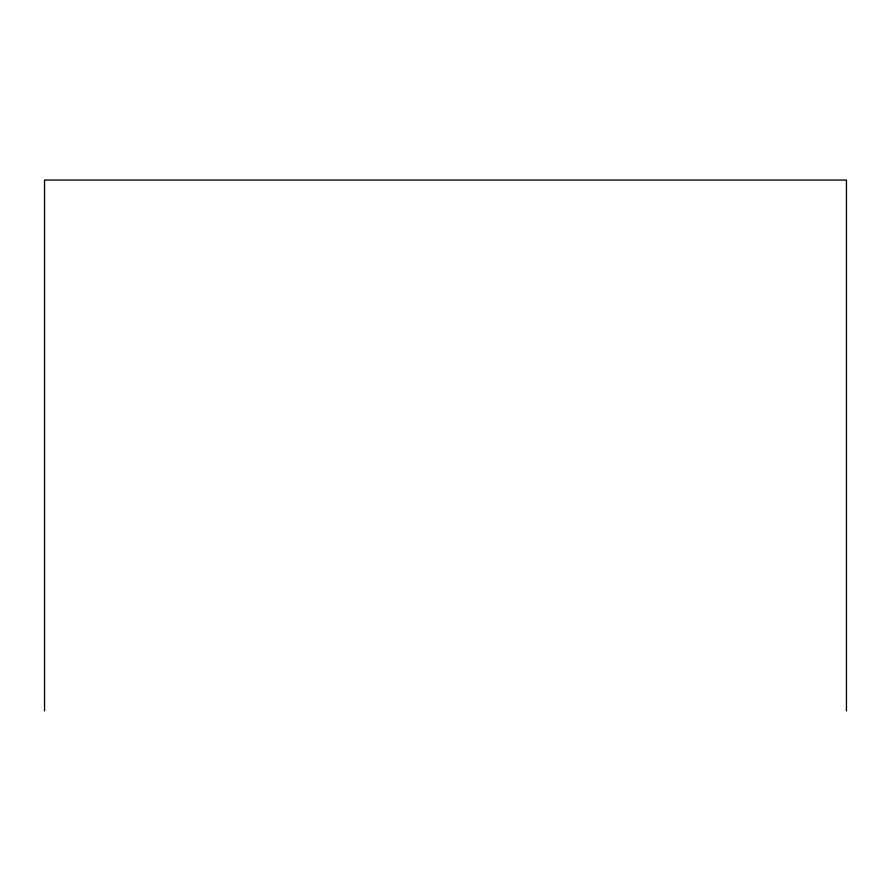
<?xml version="1.0" encoding="UTF-8"?>
<svg xmlns="http://www.w3.org/2000/svg" width="891" height="891" viewBox="0 0 891 891"><rect width="100%" height="100%" fill="white"/><g stroke="black" fill="none" stroke-linecap="round" stroke-linejoin="round"><path stroke-width="1.34" d="M846.45 710.94L846.45 180.06L44.55 180.06L44.55 710.94"/></g></svg>
